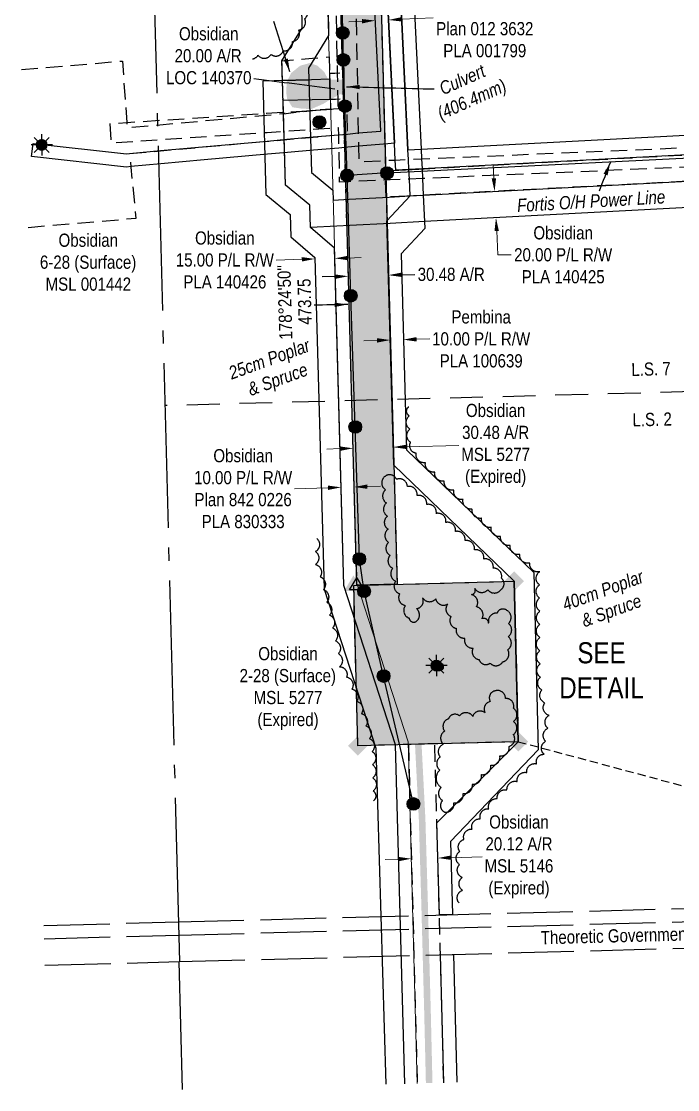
# Model space of a CAD drawing. Extents: x 627695 to 630270, y 5833772 to 5837149.
# Drawn here: x 628921 to 629420, y 5833772 to 5834583 of the extents above; entities that cross this region are included whole.
import ezdxf
from ezdxf.enums import TextEntityAlignment as Align

# ---------------------------------------------------------------- set-up
doc = ezdxf.new("R2010")
doc.units = 0
doc.header["$LTSCALE"] = 5
doc.header["$PDSIZE"] = 0.5
for name, pattern in [('0', [1, 1, 0]), ('foc-ACCESSROAD', [3.75, 2.5, -1.25]), ('foc-FLOWLINE', [3.75, 2.5, -1.25]), ('foc-LSD', [8, 5, -3]), ('foc-QUARTERLINE', [33, 25, -3, 2, -3]), ('foc-TIELINE', [1.875, 1.25, -0.625]), ('foc-UNSURVEYED', [12.5, 10, -2.5]), ('POWERLINE5', [7.8, 2.4, -0.6, 0.6, -0.6, 0.6, -0.6, 2.4])]:
    doc.linetypes.add(name, pattern=pattern)
doc.layers.get('Defpoints').update_dxf_attribs({"color": 9})
for name, color, linetype, lineweight in [('AS-GENERAL', 48, 'Continuous', 18), ('C-AR-T', 13, 'Continuous', 9), ('C-RW-T', 13, 'Continuous', 9), ('C-WS-T', 13, 'Continuous', 9), ('F-RW-T', 190, 'Continuous', 9), ('T-TEXT', 48, 'Continuous', 18)]:
    doc.layers.add(name, color=color, linetype=linetype, lineweight=lineweight)
for name, color, linetype in [('AS-POWER', 104, 'foc-POWER'), ('AS-POWER-EXISTING', 72, 'POWERLINE5'), ('AS-POWER-T', 104, 'Continuous'), ('AS-ROADS', 254, 'Continuous'), ('AS-SYMBOL', 7, 'Continuous'), ('C-AR', 13, 'foc-ACCESSROAD'), ('C-RW', 13, 'Continuous'), ('C-WS', 13, 'foc-ACCESSROAD'), ('C-WS-S', 8, 'Continuous'), ('DETAIL-T', 7, 'Continuous'), ('F-EZE', 190, 'foc-FLOWLINE'), ('F-RW', 190, 'Continuous'), ('L-BD1', 253, 'Continuous'), ('L-MON', 1, 'Continuous'), ('L-QSEC', 8, 'foc-QUARTERLINE'), ('L-ROAD-T', 7, 'Continuous'), ('L-SECTION-LSD', 7, 'foc-LSD'), ('L-TIE', 7, 'foc-TIELINE'), ('L-USEC', 7, 'foc-UNSURVEYED'), ('P-PROPOSED', 10, 'Continuous'), ('P-PROPOSED-H', 21, 'Continuous'), ('P-TXT', 4, 'Continuous'), ('T-BUSH', 110, '0')]:
    doc.layers.add(name, color=color, linetype=linetype)
doc.styles.add('100L', font='ARIALN.TTF', dxfattribs={"height": 11})
doc.styles.add('175L', font='ARIALN.TTF', dxfattribs={"height": 20})
doc.styles.add('80CG', font='ARIALN.TTF', dxfattribs={"height": 10})
doc.styles.add('80L', font='ARIALN.TTF', dxfattribs={"height": 10})
doc.styles.add('foc-LtypeFont', font='ARIALN.TTF', dxfattribs={"height": 7.35})
doc.linetypes.add('foc-POWER', pattern='A,6,-1,["P",foc-LtypeFont,S=0.2,R=0,X=-0.625,Y=-0.75],-1.24,4', length=12.24)
doc.dimstyles.new('Compass 5 000', dxfattribs={"dimscale": 5, "dimtxt": 9, "dimasz": 2, "dimexe": 0.2, "dimexo": 0.0625, "dimgap": 0.5, "dimtad": 0, "dimtih": 1, "dimtoh": 1, "dimzin": 0, "dimdsep": 46, "dimtxsty": '80CG', "dimcen": 0.1, "dimse1": 1, "dimse2": 1, "dimclrd": 256, "dimclrt": 256, "dimaunit": 1, "dimadec": 4, "dimazin": 0, "dimtfac": 0.06, "dimtofl": 0, "dimtmove": 0, "dimatfit": 1, "dimfxl": 0.2, "dimtolj": 1, "dimtzin": 0, "dimlwd": -1, "dimarcsym": 0})

# ---------------------------------------------------------------- blocks, each defined once
blk = doc.blocks.new('POWERPOLE')
h = blk.add_hatch(color=255)
edge = h.paths.add_edge_path()
edge.add_arc((0, 0), 0.96, 0, 360)
at = {"linetype": 'Continuous'}
for p, q in [((0.68, -0.68), (-0.68, 0.68)), ((-0.68, -0.68), (0.68, 0.68))]:
    blk.add_line(p, q, dxfattribs=at)
blk.add_circle((0, 0), 0.96, dxfattribs=at)
blk = doc.blocks.new('RISER')
h = blk.add_hatch(color=255)
h.dxf.hatch_style = 1
edge = h.paths.add_edge_path()
edge.add_arc((0, 0), 0.7, 0, 360)
blk.add_hatch(color=13).paths.add_polyline_path([(0.58, -0.15), (-0.58, -0.15, 0.774597)])
at = {"color": 13}
blk.add_line((-0.58, -0.15), (0.58, -0.15), dxfattribs=at)
blk.add_circle((0, 0), 0.6, dxfattribs=at)
blk = doc.blocks.new('GAS')
h = blk.add_hatch(color=255)
h.dxf.hatch_style = 1
edge = h.paths.add_edge_path()
edge.add_arc((0, 0), 0.9, 0, 360)
for p, q in [((-0.81, 0), (-1.62, 0)), ((-0.57, 0.57), (-1.14, 1.14)), ((0, 0.81), (0, 1.62)), ((0.57, 0.57), (1.14, 1.14)), ((1.62, 0), (0.81, 0)), ((-0.57, -0.57), (-1.14, -1.14)), ((0, -0.81), (0, -1.62)), ((1.14, -1.14), (0.57, -0.57))]:
    blk.add_line(p, q)
blk.add_circle((0, 0), 0.8)
blk = doc.blocks.new('TRIA')
blk.add_hatch(color=255).paths.add_polyline_path([(-0.04, 1.52), (-1.47, -0.87), (1.39, -0.87)])
blk = doc.blocks.new('TRIAA')
blk.add_blockref('TRIA', (0, 0))
blk = doc.blocks.new('TRIB')
at = {"color": 1}
blk.add_lwpolyline([(-1.12, -0.67), (-0.04, 1.13), (1.04, -0.67)], close=True, dxfattribs=at)
blk = doc.blocks.new('TRIBB')
blk.add_blockref('TRIB', (0, 0))
blk = doc.blocks.new('TRICC')
for name in ['TRIAA', 'TRIBB']:
    blk.add_blockref(name, (0, 0))
blk = doc.blocks.new('plspike')
blk.add_blockref('TRICC', (0, 0))
blk = doc.blocks.new('*D77')
at = {"layer": 'C-RW-T', "transparency": 16777216}
for p, q in [((629180.15, 5834583.17), (629170.16, 5834582.69)), ((629210.27, 5834584.62), (629234.26, 5834585.77))]:
    blk.add_line(p, q, dxfattribs=at)
for points in [[(629180.07, 5834584.83), (629180.23, 5834581.5), (629190.14, 5834583.65)], [(629210.19, 5834586.28), (629210.35, 5834582.95), (629200.28, 5834584.13)]]:
    blk.add_solid(points, dxfattribs=at)
at = {"layer": 'Defpoints', "color": 0, "transparency": 16777216}
for p in [(629187.82, 5834631.92), (629197.96, 5834632.41), (629200.28, 5834584.13)]:
    blk.add_point(p, dxfattribs=at)
at = {"layer": 'C-RW-T', "transparency": 16777216, "insert": (629273.35, 5834585.77), "char_height": 10, "attachment_point": 5, "style": '80CG'}
blk.add_mtext('\\A1;Obsidian\\P10.00 P/L R/W\\PPlan 012 3632\\PPLA 001799', dxfattribs=at)
blk = doc.blocks.new('*D81')
at = {"layer": 'C-RW-T', "transparency": 16777216}
for p, q in [((629169.41, 5834403.43), (629179.4, 5834403.72)), ((629134.41, 5834402.44), (629115.01, 5834401.88))]:
    blk.add_line(p, q, dxfattribs=at)
for points in [[(629134.37, 5834404.1), (629134.46, 5834400.77), (629144.41, 5834402.72)], [(629169.36, 5834405.1), (629169.46, 5834401.77), (629159.41, 5834403.15)]]:
    blk.add_solid(points, dxfattribs=at)
at = {"layer": 'Defpoints', "color": 0, "transparency": 16777216}
for p in [(629144.41, 5834402.72), (629144.78, 5834389.74), (629159.78, 5834390.17)]:
    blk.add_point(p, dxfattribs=at)
at = {"layer": 'C-RW-T', "transparency": 16777216, "insert": (629075.93, 5834401.88), "char_height": 10, "attachment_point": 5, "style": '80CG'}
blk.add_mtext('\\A1;Obsidian\\P15.00 P/L R/W\\PPLA 140426', dxfattribs=at)
blk = doc.blocks.new('*D82')
at = {"layer": 'C-RW-T', "transparency": 16777216}
for p, q in [((629280.28, 5834463.92), (629279.76, 5834473.91)), ((629282.4, 5834423.96), (629283.36, 5834405.81)), ((629283.36, 5834405.81), (629293.36, 5834405.81))]:
    blk.add_line(p, q, dxfattribs=at)
for points in [[(629281.95, 5834464.01), (629278.62, 5834463.83), (629280.81, 5834453.93)], [(629284.06, 5834424.05), (629280.73, 5834423.88), (629281.87, 5834433.95)]]:
    blk.add_solid(points, dxfattribs=at)
at = {"layer": 'Defpoints', "color": 0, "transparency": 16777216}
for p in [(629331.14, 5834456.6), (629332.2, 5834436.61), (629281.87, 5834433.95)]:
    blk.add_point(p, dxfattribs=at)
at = {"layer": 'C-RW-T', "transparency": 16777216, "insert": (629332.9, 5834405.81), "char_height": 10, "attachment_point": 5, "style": '80CG'}
blk.add_mtext('\\A1;Obsidian\\P20.00 P/L R/W\\PPLA 140425', dxfattribs=at)
blk = doc.blocks.new('*D86')
at = {"layer": 'C-AR-T', "transparency": 16777216}
for p, q in [((629247.72, 5833948.22), (629271.42, 5833948.84)), ((629207.63, 5833947.16), (629197.63, 5833946.9))]:
    blk.add_line(p, q, dxfattribs=at)
for points in [[(629207.58, 5833948.83), (629207.67, 5833945.49), (629217.62, 5833947.42)], [(629247.68, 5833949.88), (629247.76, 5833946.55), (629237.72, 5833947.95)]]:
    blk.add_solid(points, dxfattribs=at)
at = {"layer": 'Defpoints', "color": 0, "transparency": 16777216}
for p in [(629237.72, 5833947.95), (629218.62, 5833909.51), (629238.72, 5833910.04)]:
    blk.add_point(p, dxfattribs=at)
at = {"layer": 'C-AR-T', "transparency": 16777216, "insert": (629299.33, 5833948.84), "char_height": 10, "attachment_point": 5, "style": '80CG'}
blk.add_mtext('\\A1;Obsidian\\P20.12 A/R\\PMSL 5146\\P(Expired)', dxfattribs=at)
blk = doc.blocks.new('*D87')
at = {"layer": 'C-RW-T', "transparency": 16777216}
for p, q in [((629154.23, 5834229.03), (629128.92, 5834228.31)), ((629184.21, 5834229.89), (629194.21, 5834230.17))]:
    blk.add_line(p, q, dxfattribs=at)
for points in [[(629154.18, 5834230.7), (629154.28, 5834227.37), (629164.22, 5834229.32)], [(629184.17, 5834231.55), (629184.26, 5834228.22), (629174.22, 5834229.6)]]:
    blk.add_solid(points, dxfattribs=at)
at = {"layer": 'Defpoints', "color": 0, "transparency": 16777216}
for p in [(629162.3, 5834296.97), (629172.29, 5834297.26), (629164.22, 5834229.32)]:
    blk.add_point(p, dxfattribs=at)
at = {"layer": 'C-RW-T', "transparency": 16777216, "insert": (629089.83, 5834228.31), "char_height": 10, "attachment_point": 5, "style": '80CG'}
blk.add_mtext('\\A1;Obsidian\\P10.00 P/L R/W\\PPlan 842 0226\\PPLA 830333', dxfattribs=at)
blk = doc.blocks.new('SMONA')
blk.add_hatch(color=255).paths.add_polyline_path([(0, -1.49), (1.49, 0), (0, 1.49), (-1.49, 0)])
blk = doc.blocks.new('SMONAA')
blk.add_blockref('SMONA', (0, 0))
blk = doc.blocks.new('SMONB')
at = {"color": 1}
blk.add_solid([(0, 1.2), (1.2, 0), (-1.2, 0), (0, -1.2)], dxfattribs=at)
blk = doc.blocks.new('SMONBB')
blk.add_blockref('SMONB', (0, 0))
blk = doc.blocks.new('SMONCC')
for name in ['SMONAA', 'SMONBB']:
    blk.add_blockref(name, (0, 0))
blk = doc.blocks.new('FDIBAR')
blk.add_blockref('SMONCC', (0, 0))
blk = doc.blocks.new('STRIA')
blk.add_hatch(color=255).paths.add_polyline_path([(-0.04, 1.52), (-1.47, -0.87), (1.39, -0.87)])
blk = doc.blocks.new('STRIAA')
blk.add_blockref('STRIA', (0, 0))
blk = doc.blocks.new('STRIB')
at = {"color": 1}
blk.add_solid([(-1.12, -0.67), (-0.04, 1.13), (1.04, -0.67)], dxfattribs=at)
blk = doc.blocks.new('STRIBB')
blk.add_blockref('STRIB', (0, 0))
blk = doc.blocks.new('STRICC')
for name in ['STRIAA', 'STRIBB']:
    blk.add_blockref(name, (0, 0))
blk = doc.blocks.new('fdspike')
blk.add_blockref('STRICC', (0, 0))
blk = doc.blocks.new('*D102')
at = {"layer": 'Defpoints', "color": 0, "transparency": 16777216}
for p in [(629200.23, 5834390.42), (629201.43, 5834346.91), (629170.98, 5834346.06)]:
    blk.add_point(p, dxfattribs=at)
at = {"layer": 'P-TXT', "transparency": 16777216}
for p, q in [((629159.77, 5834389.29), (629149.78, 5834389.02)), ((629210.22, 5834390.69), (629220.22, 5834390.97))]:
    blk.add_line(p, q, dxfattribs=at)
for points in [[(629159.73, 5834390.96), (629159.82, 5834387.63), (629169.77, 5834389.57)], [(629210.18, 5834392.36), (629210.27, 5834389.03), (629200.23, 5834390.42)]]:
    blk.add_solid(points, dxfattribs=at)
at = {"layer": 'P-TXT', "transparency": 16777216, "insert": (629247.89, 5834390.97), "char_height": 10, "attachment_point": 5, "style": '80CG'}
blk.add_mtext('\\A1;30.48 A/R', dxfattribs=at)
blk = doc.blocks.new('*D103')
at = {"layer": 'Defpoints', "color": 0, "transparency": 16777216}
for p in [(629200.44, 5834382.72), (629210.42, 5834383), (629211.55, 5834341.44)]:
    blk.add_point(p, dxfattribs=at)
at = {"layer": 'F-RW-T', "transparency": 16777216}
for p, q in [((629191.58, 5834340.89), (629181.59, 5834340.62)), ((629221.55, 5834341.71), (629231.55, 5834341.98))]:
    blk.add_line(p, q, dxfattribs=at)
for points in [[(629191.54, 5834342.56), (629191.63, 5834339.22), (629201.58, 5834341.16)], [(629221.5, 5834343.38), (629221.6, 5834340.04), (629211.55, 5834341.44)]]:
    blk.add_solid(points, dxfattribs=at)
at = {"layer": 'F-RW-T', "transparency": 16777216, "insert": (629270.63, 5834341.98), "char_height": 10, "attachment_point": 5, "style": '80CG'}
blk.add_mtext('\\A1;Pembina\\P10.00 P/L R/W\\PPLA 100639', dxfattribs=at)
blk = doc.blocks.new('*D105')
at = {"layer": 'C-AR-T', "transparency": 16777216}
for p, q in [((629163.39, 5834258.7), (629153.4, 5834258.43)), ((629213.84, 5834260.1), (629253.72, 5834261.21))]:
    blk.add_line(p, q, dxfattribs=at)
for points in [[(629163.35, 5834260.37), (629163.44, 5834257.04), (629173.39, 5834258.98)], [(629213.8, 5834261.77), (629213.89, 5834258.43), (629203.85, 5834259.82)]]:
    blk.add_solid(points, dxfattribs=at)
at = {"layer": 'Defpoints', "color": 0, "transparency": 16777216}
for p in [(629203.85, 5834259.82), (629174.1, 5834233.41), (629204.55, 5834234.25)]:
    blk.add_point(p, dxfattribs=at)
at = {"layer": 'C-AR-T', "transparency": 16777216, "insert": (629281.63, 5834261.21), "char_height": 10, "attachment_point": 5, "style": '80CG'}
blk.add_mtext('\\A1;Obsidian\\P30.48 A/R\\PMSL 5277\\P(Expired)', dxfattribs=at)

msp = doc.modelspace()

# ---------------------------------------------------------------- hatches: boundary and pattern name
at = {"layer": 'AS-ROADS'}
h = msp.add_hatch(color=256, dxfattribs=at)
h.dxf.hatch_style = 1
h.paths.add_polyline_path([(629228.64, 5833777.063), (629233.636, 5833777.197), (629232.395, 5833829.848), (629230.243, 5833910.286), (629228.275, 5833977.599), (629224.531, 5834050.61), (629216.926, 5834092.24), (629207.743, 5834113.843), (629195.987, 5834135.795), (629189.25, 5834163.512), (629185.553, 5834249.895), (629181.748, 5834362.516), (629179.062, 5834452.507), (629177.128, 5834500.944), (629175.963, 5834548.348), (629173.074, 5834669.455), (629170.294, 5834762.974), (629167.768, 5834850.279), (629162.171, 5835048.499), (629162.143, 5835051.461), (629160.65, 5835126.222), (629158.76, 5835218.794), (629156.008, 5835335.794), (629154.178, 5835400.008), (629152.318, 5835478.189), (629150.566, 5835542.893), (629149.405, 5835604.352), (629145.835, 5835688.596), (629140.841, 5835688.384), (629144.409, 5835604.198), (629145.568, 5835542.779), (629147.322, 5835478.061), (629149.182, 5835399.878), (629151.012, 5835335.664), (629153.762, 5835218.684), (629155.652, 5835126.122), (629157.145, 5835051.387), (629157.173, 5835048.405), (629162.772, 5834850.135), (629165.298, 5834762.826), (629168.078, 5834669.321), (629170.967, 5834548.226), (629172.132, 5834500.782), (629174.066, 5834452.333), (629176.752, 5834362.358), (629180.559, 5834249.703), (629184.278, 5834162.808), (629191.281, 5834133.997), (629203.231, 5834111.681), (629212.108, 5834090.796), (629219.555, 5834050.03), (629223.281, 5833977.397), (629225.247, 5833910.146), (629227.399, 5833829.722)])
h = msp.add_hatch(color=256, dxfattribs=at)
h.dxf.hatch_style = 1
h.paths.add_polyline_path([(629172.353, 5834518.854), (629172.303, 5834548.575), (629169.609, 5834542.292), (629164.515, 5834538.9), (629154.523, 5834538.925), (629151.508, 5834544.572), (629146.295, 5834549.427), (629140.441, 5834551.432), (629133.165, 5834549.391), (629126.188, 5834543.731), (629122.956, 5834537.086), (629122.561, 5834529.066), (629123.251, 5834524.274), (629127.196, 5834517.855), (629134.314, 5834516.821), (629141.677, 5834516.461), (629151.011, 5834520.601), (629155.938, 5834523.642), (629163.412, 5834527.685), (629167.103, 5834527.117), (629170.083, 5834524.211)])
h = msp.add_hatch(color=256, dxfattribs=at)
h.dxf.hatch_style = 1
h.paths.add_polyline_path([(629203.19, 5834122.345), (629212.847, 5834111.35), (629218.89, 5834107.116), (629224.958, 5834104.889), (629229.619, 5834104.108), (629234.858, 5834104.067), (629239.218, 5834102.943), (629242.488, 5834099.753), (629244.327, 5834095.173), (629244.509, 5834090.917), (629242.263, 5834087.491), (629234.758, 5834083.534), (629229.211, 5834081.962), (629224.485, 5834080.065), (629222.724, 5834076.295), (629222.557, 5834071.313), (629223.125, 5834067.338), (629222.887, 5834059.605), (629216.926, 5834092.24), (629207.743, 5834113.843)])
at = {"layer": 'P-PROPOSED-H', "linetype": 'ByBlock'}
h = msp.add_hatch(color=256, dxfattribs=at)
h.dxf.hatch_style = 1
h.paths.add_polyline_path([(629206.728, 5834155.762), (629176.269, 5834154.976), (629163.156, 5834628.382), (629136.004, 5835608.617), (629166.464, 5835609.373)])
h = msp.add_hatch(color=256, dxfattribs=at)
h.dxf.hatch_style = 1
h.paths.add_polyline_path([(629176.922, 5834033.174), (629173.832, 5834154.913), (629295.682, 5834158.056), (629298.752, 5834036.278)])

# ---------------------------------------------------------------- linework, layer by layer
at = {"layer": 'AS-GENERAL', "const_width": 0.406, "flags": 128}
msp.add_lwpolyline([(629166.898, 5834523.778), (629166.763, 5834547.847)], dxfattribs=at)
at = {"layer": 'AS-POWER', "flags": 128}
for points in [[(629219.211, 5833989.01), (629196.543, 5834086.1), (629181.693, 5834150.468), (629178.098, 5834174.916), (629174.966, 5834275.147), (629171.529, 5834374.783), (629168.785, 5834466.084), (629167.173, 5834518.689), (629165.986, 5834553.855), (629165.483, 5834574.344), (629163.838, 5834674.232), (629162.653, 5834762.982)], [(629199.181, 5834467.958), (629607.408, 5834488.269)], [(629199.181, 5834467.958), (629168.785, 5834466.084)]]:
    msp.add_lwpolyline(points, dxfattribs=at)
at = {"layer": 'C-AR', "flags": 128}
for points in [[(629206.728, 5834155.762), (629176.269, 5834154.976), (629163.156, 5834628.382), (629136.004, 5835608.617), (629166.464, 5835609.373)], [(629159.919, 5834523.782), (629156.263, 5834523.685), (629156.237, 5834524.596), (629155.81, 5834539.6), (629155.694, 5834543.67), (629159.533, 5834543.773), (629165.687, 5834543.938), (629166.256, 5834523.952), (629159.919, 5834523.782)]]:
    msp.add_lwpolyline(points, close=True, dxfattribs=at)
at = {"layer": 'C-AR'}
msp.add_lwpolyline([(629214.189, 5834450.44), (629198.355, 5834449.629), (629197.986, 5834462.579), (629197.786, 5834469.639), (629203.236, 5834469.928), (629213.224, 5834470.455), (629223.217, 5834470.983), (629556.635, 5834488.617), (629557.115, 5834468.55), (629539.674, 5834467.682), (629224.179, 5834450.994), (629214.189, 5834450.44)], close=True, dxfattribs=at)
msp.add_lwpolyline([(629242.209, 5833777.425), (629235.441, 5834034.665), (629215.334, 5834034.153), (629222.103, 5833776.889)], dxfattribs=at)
at = {"layer": 'C-RW'}
for points in [[(629196.465, 5834663.013), (629204.753, 5834490.648), (629199.714, 5834490.203), (629177.488, 5834488.237), (629169.277, 5834487.471), (629162.609, 5834486.922), (629159.278, 5834486.629), (629143.39, 5834485.223), (629123.42, 5834483.457), (629108.442, 5834482.132), (629060.192, 5834477.866), (629027.271, 5834474.861), (629004.585, 5834472.79), (629001.233, 5834472.484), (628929.215, 5834480.488), (628930.31, 5834490.436), (629001.336, 5834482.527), (629003.622, 5834482.823), (629027.006, 5834484.916), (629108.157, 5834492.181), (629123.134, 5834493.522), (629143.103, 5834495.309), (629159.002, 5834496.733), (629162.414, 5834497.038), (629168.991, 5834497.488), (629177.293, 5834498.325), (629194.309, 5834499.753), (629186.255, 5834663.036)], [(629206.449, 5834663.364), (629215.012, 5834485.492), (629225.004, 5834486.02), (629564.597, 5834503.971), (629576.802, 5834504.629), (629585.617, 5834492.779), (629589.146, 5834488.035), (629596.369, 5834478.325), (629621.073, 5834445.114), (629609.047, 5834436.158), (629578.26, 5834477.546), (629569.626, 5834489.153), (629561.07, 5834488.795), (629225.724, 5834471.062), (629215.732, 5834470.534), (629205.744, 5834470.006), (629205.37, 5834477.783), (629204.771, 5834490.271), (629196.465, 5834663.013)]]:
    msp.add_lwpolyline(points, dxfattribs=at)
at = {"layer": 'C-RW', "flags": 128}
for points in [[(629154.044, 5834614.568), (629154.642, 5834572.301), (629139.45, 5834547.599), (629139.706, 5834538.679), (629119.721, 5834538.127), (629119.293, 5834552.99), (629134.569, 5834577.827), (629134.055, 5834614.114)], [(629212.771, 5833776.641), (629205.48, 5834033.968), (629166.266, 5834154.717), (629159.201, 5834410.92), (629140.887, 5834426.497), (629140.416, 5834443.567), (629121.972, 5834458.811), (629120.141, 5834523.125), (629142.294, 5834523.736), (629156.062, 5834524.116), (629155.641, 5834539.12), (629141.867, 5834538.739), (629121.867, 5834538.187), (629104.725, 5834537.714)], [(629104.725, 5834537.714), (629107.177, 5834451.585), (629125.615, 5834436.347), (629126.083, 5834419.384), (629144.396, 5834403.808), (629151.336, 5834152.142), (629190.581, 5834031.296), (629198.162, 5833776.252)], [(629537.6, 5834447.478), (629227.65, 5834431.082), (629201.433, 5834429.696), (629170.967, 5834428.086), (629160.948, 5834427.556), (629140.887, 5834426.496), (629140.415, 5834443.568), (629121.972, 5834458.811), (629119.714, 5834538.127), (629139.699, 5834538.679), (629141.699, 5834468.444), (629157.98, 5834454.988), (629158.193, 5834447.451), (629170.397, 5834448.096), (629200.863, 5834449.707), (629216.697, 5834450.506), (629226.687, 5834451.072), (629542.182, 5834467.76)]]:
    msp.add_lwpolyline(points, dxfattribs=at)
at = {"layer": 'C-RW-T', "flags": 128}
for points in [[(629212.771, 5833776.641), (629205.48, 5834033.968), (629166.266, 5834154.717), (629157.118, 5834486.438), (629153.462, 5834616.832)], [(629163.455, 5834617.112), (629167.111, 5834486.714), (629176.219, 5834156.434), (629215.282, 5834036.15), (629222.103, 5833776.889)]]:
    msp.add_lwpolyline(points, dxfattribs=at)
at = {"layer": 'C-WS', "flags": 128}
msp.add_lwpolyline([(628921.404, 5834546.406), (628998.124, 5834552.959), (629001.535, 5834506.297), (629001.823, 5834502.362), (629026.488, 5834504.57), (629107.595, 5834511.912), (629122.57, 5834513.244), (629142.528, 5834515.414), (629158.444, 5834516.586), (629162.037, 5834516.918), (629168.428, 5834517.277), (629169.002, 5834497.109), (629162.424, 5834496.66), (629159.012, 5834496.355), (629143.113, 5834494.931), (629123.144, 5834493.144), (629108.167, 5834491.803), (629027.017, 5834484.538), (629003.632, 5834482.445), (629004.595, 5834472.412), (629008.336, 5834433.394), (628924.571, 5834426.239)], dxfattribs=at)
msp.add_lwpolyline([(629140.386, 5834515.223), (629120.428, 5834513.053), (629120.4, 5834514.101), (629120.147, 5834522.994), (629119.724, 5834537.997), (629119.293, 5834552.99), (629142.482, 5834555.065), (629155.171, 5834556.201), (629155.545, 5834543.059), (629155.661, 5834538.989), (629156.088, 5834523.985), (629156.114, 5834523.074), (629156.302, 5834516.396), (629140.386, 5834515.223)], close=True, dxfattribs=at)
at = {"layer": 'C-WS'}
msp.add_lwpolyline([(629176.922, 5834033.174), (629173.832, 5834154.913), (629295.682, 5834158.056), (629298.752, 5834036.278)], close=True, dxfattribs=at)
at = {"layer": 'F-EZE', "flags": 128}
msp.add_lwpolyline([(629173.456, 5834697.528), (629177.304, 5834497.947), (629177.499, 5834487.859), (629177.716, 5834476.597), (629200.07, 5834477.556), (629205.37, 5834477.783), (629215.362, 5834478.212), (629225.359, 5834478.641), (629590.448, 5834494.33), (629609.089, 5834495.132), (629609.311, 5834489.953), (629609.729, 5834480.243), (629601.2, 5834479.876), (629583.091, 5834479.097), (629226.076, 5834463.756), (629216.078, 5834463.326), (629201.39, 5834462.696), (629200.494, 5834462.658), (629170.02, 5834461.349), (629163.111, 5834461.053), (629162.62, 5834486.544), (629162.424, 5834496.66), (629162.318, 5834502.16), (629158.851, 5834501.928), (629142.944, 5834500.858), (629122.963, 5834499.516), (629107.976, 5834498.509), (629026.792, 5834493.058), (628989.775, 5834490.572), (628988.775, 5834505.44), (629001.535, 5834506.297), (629026.399, 5834507.967), (629107.555, 5834513.306), (629122.543, 5834514.292), (629142.528, 5834515.414), (629158.444, 5834516.586), (629162.037, 5834516.918), (629161.913, 5834523.362), (629161.527, 5834543.353), (629158.559, 5834697.133), (629157.638, 5834744.905), (629157.496, 5834752.283), (629156.113, 5834824.012), (629155.624, 5834849.37), (629155.116, 5834875.683), (629158.196, 5834875.77), (629179.77, 5834876.379), (629179.786, 5834875.75), (629180.047, 5834865.748), (629180.158, 5834861.482), (629170.3, 5834861.205), (629170.52, 5834849.804), (629170.712, 5834839.809), (629171.001, 5834824.816), (629172.359, 5834754.406), (629172.501, 5834747.028), (629173.456, 5834697.528)], close=True, dxfattribs=at)
at = {"layer": 'F-RW'}
for points in [[(629216.45, 5834663.708), (629225.004, 5834486.02), (629225.359, 5834478.641), (629225.724, 5834471.062), (629226.076, 5834463.756), (629226.687, 5834451.072), (629227.65, 5834431.082), (629227.904, 5834425.786), (629209.771, 5834406.626), (629213.841, 5834257.773), (629310.517, 5834164.583), (629313.905, 5834030.2), (629247.404, 5833960.404), (629248.863, 5833904.987), (629238.86, 5833904.722), (629237.021, 5833974.598), (629298.752, 5834036.278), (629295.682, 5834158.056), (629204.223, 5834246.217), (629199.085, 5834431.682), (629216.697, 5834450.506), (629216.078, 5834463.326), (629215.732, 5834470.534), (629215.362, 5834478.212), (629215.012, 5834485.492), (629206.449, 5834663.364)], [(629242.209, 5833777.425), (629239.653, 5833874.568), (629249.646, 5833874.833), (629252.202, 5833777.688)]]:
    msp.add_lwpolyline(points, dxfattribs=at)
at = {"layer": 'L-QSEC'}
for p, q in [((629020.945, 5834653.414), (629041.495, 5833869.425)), ((629043.772, 5833772.142), (629041.229, 5833869.309))]:
    msp.add_line(p, q, dxfattribs=at)
at = {"layer": 'L-SECTION-LSD'}
msp.add_line((629831.762, 5834312.515), (629030.2, 5834291.395), dxfattribs=at)
at = {"layer": 'L-TIE'}
msp.add_line((629298.752, 5834036.278), (629842.918, 5833890.557), dxfattribs=at)
at = {"layer": 'L-USEC'}
for p, q in [((629040.429, 5833899.463), (629842.119, 5833920.711)), ((629040.696, 5833889.411), (629842.385, 5833910.66)), ((628938.528, 5833896.776), (629040.433, 5833899.463)), ((628938.793, 5833886.724), (629040.698, 5833889.412)), ((629041.229, 5833869.309), (629842.918, 5833890.557)), ((628939.323, 5833866.621), (629041.229, 5833869.309))]:
    msp.add_line(p, q, dxfattribs=at)
at = {"layer": 'P-PROPOSED', "linetype": 'ByBlock', "flags": 128}
msp.add_lwpolyline([(629206.728, 5834155.762), (629176.269, 5834154.976), (629163.156, 5834628.382), (629136.004, 5835608.617), (629166.464, 5835609.373)], close=True, dxfattribs=at)
at = {"layer": 'P-PROPOSED', "linetype": 'ByBlock'}
msp.add_lwpolyline([(629176.922, 5834033.174), (629173.832, 5834154.913), (629295.682, 5834158.056), (629298.752, 5834036.278)], close=True, dxfattribs=at)
at = {"layer": 'T-BUSH', "flags": 128}
for points in [[(629051.302, 5834556.602, 0.5205671), (629061.299, 5834556.614, 0.5205671), (629071.177, 5834557.51, 0.5205671), (629081.135, 5834556.63, 0.5205671), (629091.106, 5834556.752, 0.5205671), (629101.084, 5834557.359, 0.5205671), (629111.062, 5834557.966, 0.5205671), (629120.331, 5834560.809, 0.5205671), (629127.265, 5834567.709, 0.5205671), (629132.041, 5834576.483, 0.5205671), (629136.541, 5834585.074, 0.5205671), (629136.105, 5834595.061, 0.5205671), (629135.502, 5834605.039, 0.5205671), (629131.085, 5834613.7, 0.5205671), (629132.425, 5834623.594, 0.5205671), (629131.548, 5834633.365, 0.5205671), (629131.215, 5834641.849, 0.5205671)], [(629253.826, 5833913.788, -0.5205671), (629256.433, 5833923.439, -0.5205671), (629256.221, 5833933.161, -0.5205671), (629254.111, 5833942.933, -0.5205671), (629254.332, 5833952.893, -0.5205671), (629257.565, 5833962.047, -0.5205671), (629263.666, 5833969.953, -0.5205671), (629269.96, 5833977.72, -0.5205671), (629276.385, 5833985.378, -0.5205671), (629282.811, 5833993.036, -0.5205671), (629290.239, 5833999.681, -0.5205671), (629297.96, 5834006.031, -0.5205671), (629305.23, 5834012.891, -0.5205671), (629312.771, 5834019.425, -0.5205671), (629318.371, 5834026.691, -0.5205671), (629319.546, 5834036.604, -0.5205671), (629321.217, 5834046.46, -0.5205671), (629322.149, 5834056.257, -0.5205671), (629318.946, 5834065.727, -0.5205671), (629316.73, 5834075.469, -0.5205671), (629315.6, 5834085.354, -0.5205671), (629315.411, 5834095.349, -0.5205671), (629315.222, 5834105.344, -0.5205671), (629315.152, 5834115.34, -0.5205671), (629315.209, 5834125.336, -0.5205671), (629315.265, 5834135.332, -0.5205671), (629315.048, 5834145.326, -0.5205671), (629314.865, 5834155.319, -0.5205671), (629315.084, 5834165.313, -0.5205671), (629307.529, 5834171.853, -0.5205671), (629299.965, 5834178.388, -0.5205671), (629292.679, 5834185.232, -0.5205671), (629285.422, 5834192.107, -0.5205671), (629278.183, 5834199.001, -0.5205671), (629270.944, 5834205.896, -0.5205671), (629263.825, 5834212.911, -0.5205671), (629256.854, 5834220.076, -0.5205671), (629249.883, 5834227.241, -0.5205671), (629242.643, 5834234.132, -0.5205671), (629235.352, 5834240.97, -0.5205671), (629228.293, 5834248.047, -0.5205671), (629221.295, 5834255.185, -0.5205671), (629217.058, 5834263.532, -0.5205671), (629216.562, 5834273.516, -0.5205671), (629216.051, 5834283.5, -0.5205671), (629215.626, 5834290.505, -0.5205671)], [(629145.699, 5834190.558, -0.5205671), (629144.792, 5834180.603, -0.5205671), (629144.695, 5834170.762, -0.5205671), (629148.327, 5834161.448, -0.5205671), (629150.903, 5834151.794, -0.5205671), (629153.328, 5834142.097, -0.5205671), (629155.542, 5834132.349, -0.5205671), (629157.756, 5834122.6, -0.5205671), (629159.97, 5834112.852, -0.5205671), (629162.183, 5834103.104, -0.5205671), (629163.019, 5834093.147, -0.5205671), (629168.443, 5834085.311, -0.5205671), (629172.45, 5834076.245, -0.5205671), (629176.068, 5834066.926, -0.5205671), (629179.695, 5834057.611, -0.5205671), (629183.133, 5834048.231, -0.5205671), (629185.787, 5834038.598, -0.5205671), (629187.88, 5834028.823, -0.5205671), (629188.088, 5834018.835, -0.5205671), (629188.267, 5834008.84, -0.5205671), (629188.6, 5833998.849, -0.5205671), (629188.846, 5833991.467, -0.5205671)]]:
    msp.add_lwpolyline(points, format="xyb", dxfattribs=at)
for points in [[(629197.336, 5834237.454, 0.5205671), (629198.028, 5834227.481, 0.5205671), (629198.721, 5834217.509, 0.5205671), (629199.413, 5834207.536, 0.5205671), (629199.893, 5834197.552, 0.5205671), (629200.294, 5834187.563, 0.5205671), (629201.477, 5834177.673, 0.5205671), (629203.568, 5834167.898, 0.5205671), (629205.686, 5834158.13, 0.5205671), (629208.664, 5834148.596, 0.5205671), (629213.144, 5834139.682, 0.5205671), (629215.922, 5834130.079, 0.5205671), (629220.95, 5834127.3, 0.5205671), (629221.386, 5834137.287, 0.5205671), (629226.14, 5834145.539, 0.5205671), (629236.107, 5834144.767, 0.5205671), (629245.236, 5834140.737, 0.5205671), (629247.706, 5834131.384, 0.5205671), (629251.767, 5834122.257, 0.5205671), (629258.116, 5834114.938, 0.5205671), (629264.468, 5834107.297, 0.5205671), (629269.019, 5834098.596, 0.5205671), (629277.537, 5834095.912, 0.5205671), (629286.915, 5834096.854, 0.5205671), (629290.793, 5834106.032, 0.5205671), (629291.077, 5834116.018, 0.5205671), (629291.32, 5834126.012, 0.5205671), (629290.225, 5834135.872, 0.5205671), (629282.679, 5834133.838, 0.5205671), (629276.32, 5834126.124, 0.5205671), (629271.264, 5834129.589, 0.5205671), (629266.981, 5834138.615, 0.5205671), (629263.364, 5834147.935, 0.5205671), (629265.759, 5834152.633, 0.5205671), (629275.707, 5834151.685, 0.5205671), (629285.528, 5834151.628, 0.5205671), (629286.003, 5834160.293, 0.5205671), (629279.79, 5834167.951, 0.5205671), (629272.636, 5834174.933, 0.5205671), (629265.482, 5834181.915, 0.5205671), (629258.328, 5834188.898, 0.5205671), (629251.158, 5834195.864, 0.5205671), (629243.849, 5834202.683, 0.5205671), (629236.54, 5834209.503, 0.5205671), (629229.23, 5834216.322, 0.5205671), (629221.921, 5834223.142, 0.5205671), (629214.612, 5834229.961, 0.5205671), (629206.286, 5834235.437, 0.5205671)], [(629240.35, 5834001.557, 0.5205671), (629241.319, 5833991.607, 0.5205671), (629242.756, 5833982.845, 0.5205671), (629249.892, 5833989.838, 0.5205671), (629256.878, 5833996.988, 0.5205671), (629263.865, 5834004.137, 0.5205671), (629270.852, 5834011.287, 0.5205671), (629277.839, 5834018.437, 0.5205671), (629284.825, 5834025.586, 0.5205671), (629291.812, 5834032.736, 0.5205671), (629295.041, 5834041.652, 0.5205671), (629295.216, 5834051.647, 0.5205671), (629295.186, 5834061.61, 0.5205671), (629289.112, 5834069.031, 0.5205671), (629280.971, 5834074.784, 0.5205671), (629277.59, 5834066.788, 0.5205671), (629273.703, 5834058.145, 0.5205671), (629264.214, 5834055.505, 0.5205671), (629254.224, 5834055.877, 0.5205671), (629245.687, 5834053.557, 0.5205671), (629242.883, 5834044.255, 0.5205671), (629241.971, 5834034.318, 0.5205671), (629239.5, 5834024.632, 0.5205671), (629239.316, 5834014.749, 0.5205671)]]:
    msp.add_lwpolyline(points, format="xyb", close=True, dxfattribs=at)

# ---------------------------------------------------------------- block references
at = {"layer": 'AS-POWER-EXISTING', "xscale": 4.999999999999891, "yscale": 4.999999999999891, "zscale": 4.999999999999891}
for p in [(629165.483, 5834574.344), (629165.986, 5834553.855), (629167.173, 5834518.689), (629147.737, 5834506.602), (629168.785, 5834466.084), (629199.181, 5834467.958), (629171.529, 5834374.783), (629174.966, 5834275.147), (629178.098, 5834174.916), (629181.693, 5834150.468), (629196.543, 5834086.1), (629219.211, 5833989.01)]:
    msp.add_blockref('POWERPOLE', p, dxfattribs=at)
at = {"layer": 'AS-SYMBOL', "xscale": 4.999999999999891, "yscale": 4.999999999999891, "zscale": 4.999999999999891}
for p in [(629238.576, 5834093.067), (629238.88, 5834093.153)]:
    msp.add_blockref('RISER', p, dxfattribs=at)
at = {"layer": 'C-WS-S', "color": 3, "xscale": 4.999999999999937, "yscale": 4.999999999999937, "zscale": 4.999999999999937}
msp.add_blockref('GAS', (628936.866, 5834489.275), dxfattribs=at)
at = {"layer": 'C-WS-S', "xscale": 4.999999999999891, "yscale": 4.999999999999891, "zscale": 4.999999999999891}
msp.add_blockref('GAS', (629236.635, 5834094.004), dxfattribs=at)
at = {"layer": 'L-MON', "color": 6}
for name, p, xscale, yscale, zscale in [('fdspike', (629173.832, 5834154.913), 4.998287849999964, 4.998287849999964, 4.998287849999964), ('FDIBAR', (629295.682, 5834158.056), 4.999999999999962, 4.999999999999962, 4.999999999999962), ('FDIBAR', (629176.922, 5834033.174), 4.999999999999962, 4.999999999999962, 4.999999999999962), ('FDIBAR', (629298.752, 5834036.278), 4.999999999999962, 4.999999999999962, 4.999999999999962)]:
    msp.add_blockref(name, p, dxfattribs=dict(at, xscale=xscale, yscale=yscale, zscale=zscale))
at = {"layer": 'L-MON', "xscale": 4.999999999999891, "yscale": 4.999999999999891, "zscale": 4.999999999999891}
msp.add_blockref('plspike', (629176.287, 5834154.982), dxfattribs=at)

# ---------------------------------------------------------------- texts
at = {"layer": 'AS-POWER-T', "insert": (629297.29, 5834448.255), "char_height": 9.99658, "attachment_point": 1, "rotation": 3.402657, "style": '80CG'}
msp.add_mtext_dynamic_manual_height_columns('\\pi0.32615;{\\fArial Narrow|b0|i1|c0|p34;Fortis O/H Power Line}', width=112.46257, gutter_width=49.983, heights=[0], dxfattribs=at)
at = {"layer": 'C-WS-T', "insert": (628935.239, 5834421.946), "char_height": 10, "width": 72.62387, "attachment_point": 1, "style": '80L'}
msp.add_mtext('\\pi14.39516;Obsidian\\P\\pi0.25464;6-28 (Surface)\\P\\pi4.55887;MSL 001442', dxfattribs=at)
at = {"layer": 'C-WS-T', "linetype": 'ByBlock', "insert": (629086.944, 5834108.101), "char_height": 9.99658, "attachment_point": 1, "style": '80CG'}
msp.add_mtext_dynamic_manual_height_columns('\\pi14.39023;Obsidian\\P\\pi0.21023;2-28 (Surface)\\P\\pi10.89552;MSL 5277\\P\\pi13.76629;(Expired)', width=72.59901, gutter_width=49.983, heights=[0], dxfattribs=at)
at = {"layer": 'DETAIL-T', "color": 3, "insert": (629362, 5834090.427), "char_height": 15.9945, "width": 63.61433, "attachment_point": 5, "style": '80CG'}
msp.add_mtext('SEE\\PDETAIL', dxfattribs=at)
at = {"layer": 'L-BD1', "style": '80L'}
for s, height, p in [("178°24'50''", 9.99658, (629121.513, 5834369.846)), ('473.75', 9.9966, (629136.502, 5834370.261))]:
    msp.add_text(s, height=height, rotation=91.5866, dxfattribs=at).set_placement(p, align=Align.MIDDLE)
at = {"layer": 'L-ROAD-T', "style": '80L'}
msp.add_text('Theoretic Government Road Allowance', height=9.99658, rotation=1.51824, dxfattribs=at).set_placement((629415.754, 5833890.064), align=Align.MIDDLE_CENTER)
at = {"layer": 'T-BUSH', "char_height": 9.99658, "attachment_point": 1, "rotation": 20, "style": '80CG'}
for s, insert in [('\\pi0.38752;{\\fArial Narrow|b0|i1|c0|p34;25cm Poplar \\P\\pi9.73289;& Spruce}', (629077.406, 5834320.328)), ('\\pi0.31251;{\\fArial Narrow|b0|i1|c0|p34;40cm Poplar \\P\\pi9.73289;& Spruce}', (629330.84, 5834144.783))]:
    msp.add_mtext_dynamic_manual_height_columns(s, width=65.38456, gutter_width=49.983, heights=[0], dxfattribs=dict(at, insert=insert))
at = {"layer": 'T-TEXT', "insert": (629228.911, 5834532.157), "char_height": 9.99658, "attachment_point": 1, "rotation": 24.002683, "style": '175L'}
msp.add_mtext_dynamic_manual_height_columns('\\pi9.56241;{\\fArial Narrow|b0|i1|c0|p34;Culvert\\P\\pi0.53413;(406.4mm)}', width=54.80156, gutter_width=99.966, heights=[0], dxfattribs=at)

# ---------------------------------------------------------------- dimensions: what is measured, and where the dimension line sits
at = {"layer": 'C-AR-T'}
for base, p1, p2, angle, text, picture, middle in [((629203.846, 5834259.824), (629174.096, 5834233.41), (629204.554, 5834234.254), 1.586644, 'Obsidian\\P30.48 A/R\\PMSL 5277\\P(Expired)', '*D105', (629281.631, 5834261.205)), ((629237.722, 5833947.952), (629218.622, 5833909.514), (629238.72, 5833910.043), 1.507226, 'Obsidian\\P20.12 A/R\\PMSL 5146\\P(Expired)', '*D86', (629299.333, 5833948.839))]:
    dim = msp.add_linear_dim(base=base, p1=p1, p2=p2, angle=angle, text=text, dimstyle='Compass 5 000', dxfattribs=at)
    dim.commit()
    dim.dimension.update_dxf_attribs({"geometry": picture, "text_midpoint": middle, "dimtype": 161})
at = {"layer": 'C-RW-T'}
for base, p1, p2, angle, text, picture, middle in [((629200.283, 5834584.135), (629187.818, 5834631.921), (629197.962, 5834632.408), 2.752797, 'Obsidian\\P10.00 P/L R/W\\PPlan 012 3632\\PPLA 001799', '*D77', (629273.346, 5834585.768)), ((629281.869, 5834433.95), (629331.14, 5834456.597), (629332.198, 5834436.612), 273.027972, 'Obsidian\\P20.00 P/L R/W\\PPLA 140425', '*D82', (629332.897, 5834405.805)), ((629144.409, 5834402.722), (629159.781, 5834390.168), (629144.779, 5834389.741), 181.630282, 'Obsidian\\P15.00 P/L R/W\\PPLA 140426', '*D81', (629075.929, 5834401.885))]:
    dim = msp.add_linear_dim(base=base, p1=p1, p2=p2, angle=angle, text=text, dimstyle='Compass 5 000', dxfattribs=at)
    dim.commit()
    dim.dimension.update_dxf_attribs({"geometry": picture, "text_midpoint": middle, "dimtype": 161})
at = {"layer": 'C-RW-T', "color": 3}
dim = msp.add_linear_dim(base=(629164.224, 5834229.316), p1=(629172.292, 5834297.256), p2=(629162.299, 5834296.972), angle=181.630222, text='Obsidian\\P10.00 P/L R/W\\PPlan 842 0226\\PPLA 830333', dimstyle='Compass 5 000', dxfattribs=at)
dim.commit()
dim.dimension.update_dxf_attribs({"geometry": '*D87', "text_midpoint": (629089.83, 5834228.312), "dimtype": 161})
at = {"layer": 'F-RW-T', "color": 6}
dim = msp.add_linear_dim(base=(629211.553, 5834341.436), p1=(629200.442, 5834382.723), p2=(629210.417, 5834382.996), angle=1.566227, text='Pembina\\P10.00 P/L R/W\\PPLA 100639', dimstyle='Compass 5 000', dxfattribs=at)
dim.commit()
dim.dimension.update_dxf_attribs({"geometry": '*D103', "text_midpoint": (629270.632, 5834341.982), "dimtype": 161})
at = {"layer": 'P-TXT', "color": 6}
dim = msp.add_linear_dim(base=(629200.229, 5834390.415), p1=(629170.976, 5834346.063), p2=(629201.434, 5834346.907), angle=1.586644, text='30.48 A/R', dimstyle='Compass 5 000', dxfattribs=at)
dim.commit()
dim.dimension.update_dxf_attribs({"geometry": '*D102', "text_midpoint": (629247.888, 5834390.969), "dimtype": 161})

# ---------------------------------------------------------------- leaders
at = {"layer": 'AS-POWER-T', "path_type": 1}
msp.add_leader([(629368.771, 5834476.065), (629360.138, 5834454.172)], dimstyle='Compass 5 000', override={"dimgap": 0.5, "dimtad": 0}, dxfattribs=at)
at = {"layer": 'C-AR-T', "path_type": 1}
msp.add_leader([(629159.474, 5834531.652), (629098.044, 5834539.443)], dimstyle='Compass 5 000', override={"dimgap": 0.5, "dimtad": 0}, dxfattribs=at)
at = {"layer": 'C-WS-T', "path_type": 1}
msp.add_leader([(629125.245, 5834544.794), (629113.249, 5834582.957)], dimstyle='Compass 5 000', override={"dimgap": 0.5, "dimtad": 0}, dxfattribs=at)
at = {"layer": 'L-BD1', "path_type": 1}
msp.add_leader([(629169.286, 5834368.141), (629143.827, 5834367.556)], dimstyle='Compass 5 000', override={"dimgap": 0.5, "dimtad": 0}, dxfattribs=at)
at = {"layer": 'T-TEXT', "path_type": 1}
msp.add_leader([(629168.405, 5834533.46), (629234.862, 5834531.758)], dimstyle='Compass 5 000', override={"dimgap": 0.5, "dimtad": 0}, dxfattribs=at)

# ---------------------------------------------------------------- next in the draw order: texts
at = {"layer": 'C-AR-T', "insert": (629030.79, 5834578.657), "char_height": 9.99658, "width": 64.47764, "attachment_point": 1, "style": '80CG', "bg_fill": 3, "box_fill_scale": 1.15, "bg_fill_color": 256, "bg_fill_true_color": 256, "bg_fill_transparency": 0}
msp.add_mtext('\\pi10.32954;Obsidian\\P\\pi7.01213;20.00 A/R\\P\\pi0.45912;LOC 140370', dxfattribs=at)
at = {"layer": 'L-SECTION-LSD', "char_height": 9.99658, "attachment_point": 1, "rotation": 1.505269, "style": '100L', "bg_fill": 3, "box_fill_scale": 1.5, "bg_fill_color": 256, "bg_fill_transparency": 0}
for s, width, insert in [('\\pi2.30533;L.S. 7', 30.8699, (629382.243, 5834323.711)), ('\\pi2.13973;L.S. 2', 30.64292, (629383.248, 5834285.452))]:
    msp.add_mtext_dynamic_manual_height_columns(s, width=width, gutter_width=54.981, heights=[0], dxfattribs=dict(at, insert=insert))

doc.saveas('drawing.dxf')
